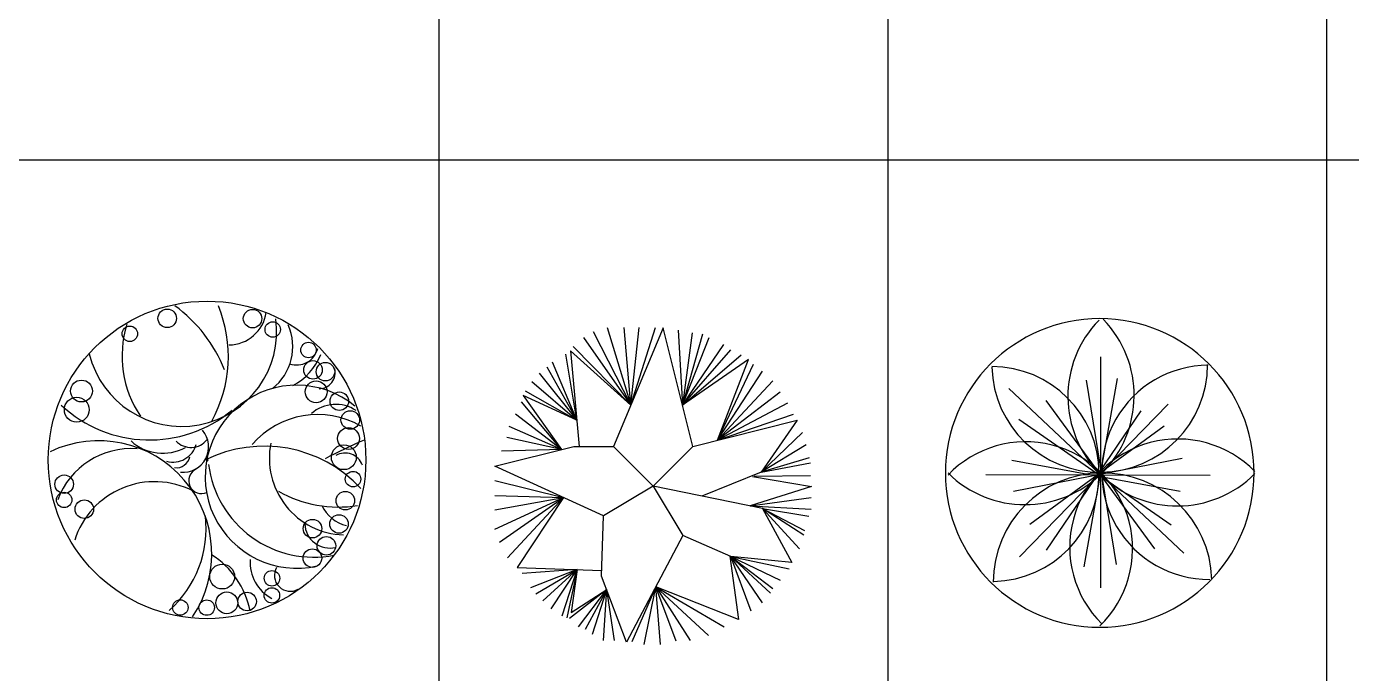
# Model space of a CAD drawing. Header units: millimetres. Extents: x -4017 to 59953, y -688 to 66564.
# Drawn here: x 3943 to 10190, y 40125 to 43177 of the extents above; entities that cross this region are included whole.
import ezdxf

# ---------------------------------------------------------------- set-up
doc = ezdxf.new("R2010")
doc.units = ezdxf.units.MM
doc.layers.add('www.cad-blocks.net', color=7, linetype='Continuous')

# ---------------------------------------------------------------- blocks, each defined once
blk = doc.blocks.new('A$C516926BB')
for p, q in [((8.3458, 38.5194), (8.3458, 0)), ((10.4622, 38.5194), (10.4622, 0)), ((12.5317, 38.5194), (12.5317, 0)), ((0, 33.1729), (62.4121, 33.1729))]:
    blk.add_line(p, q)
blk = doc.blocks.new('A$C2D45178B')
at = {"color": 0}
for centre, major_axis, start_param, end_param in [((0.7488, 0.7488), (-0.7488, 0), 3.141593299171737, 9.424778606351325), ((0.5609, 1.4165), (-0.0309, 0.0309), 3.926991, 10.210176), ((0.1922, 0.9201), (0.486, 0.486), 5.876212, 6.438479), ((0.2147, 1.2361), (-0.4486, 0.4486), 3.426978, 4.312665), ((0.8508, 1.4701), (-0.1264, 0.1264), 2.368136, 3.778347), ((0.9634, 1.4152), (0.0309, 0.0309), 5.497787, 11.780972), ((0.629, 1.3549), (0.4481, 0), 3.379373, 6.417378), ((0.8604, 1.24), (-0.3623, 0.3623), 0.492492, 1.374365), ((0.3847, 1.3438), (0.0258, 0.0258), 5.497787, 11.780972), ((1.0585, 1.364), (-0.0258, 0.0258), 3.926991, 10.210176), ((0.8995, 1.2834), (-0.1793, 0.1793), 3.029296, 4.341321), ((1.1715, 1.2986), (-0.0721, 0.0721), 2.024092, 3.694135), ((1.227, 1.2671), (-0.0258, 0.0258), 3.926991, 10.210176), ((1.0251, 1.3482), (-0.1975, 0.1975), 2.831096, 3.552182), ((1.2483, 1.1734), (0.0309, 0.0309), 5.497787, 11.780972), ((1.307, 1.165), (-0.0309, 0.0309), 3.926991, 10.210176), ((0.1569, 1.0737), (0.0364, 0.0364), 5.497787, 11.780972), ((1.1715, 0.6696), (-0.4315, 0), 4.024705, 8.078255), ((1.2758, 1.1615), (0.0545, 0.0545), 3.946693, 5.737907), ((1.2629, 1.0702), (-0.0364, 0.0364), 3.926991, 10.210176), ((1.3724, 1.0257), (0.0309, 0.0309), 5.497787, 11.780972), ((0.4777, 1.4528), (0.6099, 0), 3.960137, 5.404372), ((0.1345, 0.9855), (-0.0415, 0.0415), 3.926991, 10.210176), ((1.2703, 0.5549), (0.2884, 0.2884), 0.261094, 1.6442), ((1.3557, 0.8371), (0.1228, 0.1228), 0.194109, 1.510879), ((1.424, 0.9373), (0.0309, 0.0309), 5.497787, 11.780972), ((0.2374, 0.3057), (-0.5335, 0), 2.550804, 5.155227), ((0.6361, 0.8103), (0.0849, 0.0849), 3.826238, 6.208867), ((1.4161, 0.8498), (-0.0364, 0.0364), 3.926991, 10.210176), ((0.3916, 0.433), (-0.2612, 0.2612), -0.859718, 0.431716), ((0.5394, 1.0026), (0.157, 0.157), 3.190465, 4.430385), ((0.5883, 0.8517), (0.08, 0.08), 3.658717, 5.234425), ((0.6726, 0.9064), (-0.0696, 0.0696), 1.561481, 3.246232), ((1.018, 0.1925), (-0.6212, 0), 3.889109, 5.173529), ((1.4047, 0.7571), (-0.2561, 0.2561), 0.586851, 2.321309), ((2.4755, -1.459), (-1.7703, 1.7703), -0.380432, -0.299185), ((1.3937, 0.7616), (-0.0415, 0.0415), 3.926991, 10.210176), ((0.6041, 0.7772), (-0.0462, 0.0462), 2.21252, 3.722516), ((0.7488, 0.7488), (0.00331, 0.00331), 0.782204, 3.923796), ((0.7488, 0.7488), (0.00331, 0.00331), 3.923796, 7.065389), ((1.4004, 0.6954), (-0.0607, 0.0607), 4.275245, 6.033127), ((0.723, 0.6505), (-0.0429, 0.0429), -0.346326, 2.786166), ((1.2518, 0.7901), (-0.4999, 0), 0.126548, 1.764433), ((1.4371, 0.6583), (0.0258, 0.0258), 5.497787, 11.780972), ((0.0751, 0.6342), (-0.0309, 0.0309), 3.926991, 10.210176), ((0.5014, 0.2514), (0.2792, 0.2792), 0.309255, 2.051214), ((0.0749, 0.5602), (-0.0258, 0.0258), 3.926991, 10.210176), ((1.3672, 1.0971), (0.4034, 0.4034), 3.410419, 4.088375), ((1.4007, 0.5566), (-0.0309, 0.0309), 3.926991, 10.210176), ((0.17, 0.5165), (-0.0309, 0.0309), 3.926991, 10.210176), ((1.4477, 0.6086), (0.1232, 0.1232), 2.794834, 3.691407), ((0.2263, 0.4257), (-0.3662, 0.3662), 3.083168, 4.042692), ((1.2459, 0.4248), (-0.0309, 0.0309), 3.926991, 10.210176), ((1.3282, 0.4519), (0.084, 0.084), 2.395075, 4.156925), ((1.371, 0.4468), (-0.0309, 0.0309), 3.926991, 10.210176), ((1.3115, 0.3438), (-0.0309, 0.0309), 3.926991, 10.210176), ((1.2455, 0.2857), (-0.0309, 0.0309), 3.926991, 10.210176), ((0.8201, 0.1988), (0.0415, 0.0415), 5.497787, 11.780972), ((0.5561, -0.0403), (0.2849, 0.2849), 5.692118, 6.510365), ((1.1435, 0.2655), (-0.1356, 0.1356), 0.714194, 1.873613), ((1.0547, 0.1906), (0.0258, 0.0258), 5.497787, 11.780972), ((1.1414, 0.2042), (0.0531, 0.0531), 1.827743, 4.453217), ((0.8418, 0.0745), (-0.0364, 0.0364), 3.926991, 10.210176), ((1.0545, 0.1098), (0.0258, 0.0258), 5.497787, 11.780972), ((0.6225, 0.0528), (0.0258, 0.0258), 5.497787, 11.780972), ((0.747, 0.0524), (-0.0258, 0.0258), 3.926991, 10.210176), ((0.9375, 0.081), (-0.0309, 0.0309), 3.926991, 10.210176)]:
    blk.add_ellipse(centre, major_axis=major_axis, ratio=1, start_param=start_param, end_param=end_param, dxfattribs=at)
blk = doc.blocks.new('A$C2DA70ACD')
at = {"color": 0}
for p, q in [((0.4181, 1.4482), (0.6414, 1.128)), ((0.4639, 1.4759), (0.6414, 1.128)), ((0.5298, 1.4943), (0.6414, 1.128)), ((0.7938, 1.4928), (0.5604, 0.9339)), ((0.6414, 1.128), (0.6099, 1.4943)), ((0.6414, 1.128), (0.6816, 1.4943)), ((0.6414, 1.128), (0.7589, 1.4943)), ((0.9339, 0.9339), (0.7938, 1.4928)), ((0.8648, 1.482), (0.8853, 1.128)), ((0.9307, 1.4697), (0.8853, 1.128)), ((0.9794, 1.4636), (0.8853, 1.128)), ((0.8853, 1.128), (1.0109, 1.4482)), ((0.3567, 1.3842), (0.398, 0.9339)), ((0.6414, 1.128), (0.3567, 1.3842)), ((0.3694, 1.4053), (0.6414, 1.128)), ((0.8853, 1.128), (1.0796, 1.4145)), ((0.8853, 1.128), (1.114, 1.3899)), ((0.3867, 1.058), (0.272, 1.3316)), ((0.3867, 1.058), (0.335, 1.3685)), ((0.8853, 1.128), (1.1627, 1.3654)), ((1.1973, 1.3435), (0.8853, 1.128)), ((1.051, 0.9633), (1.1973, 1.3435)), ((1.051, 0.9633), (1.22, 1.3225)), ((0.209, 1.2795), (0.3867, 1.058)), ((0.2463, 1.3101), (0.3867, 1.058)), ((1.051, 0.9633), (1.2629, 1.2887)), ((0.1432, 1.1966), (0.3867, 1.058)), ((0.1746, 1.2396), (0.3867, 1.058)), ((1.3116, 1.2427), (1.051, 0.9633)), ((1.346, 1.1905), (1.051, 0.9633)), ((0.3145, 0.9192), (0.126, 1.1444)), ((0.1337, 1.1736), (0.3145, 0.9192)), ((0.3867, 1.058), (0.1337, 1.1736)), ((1.3803, 1.1383), (1.051, 0.9633)), ((0.3145, 0.9192), (0.0973, 1.0862)), ((1.051, 0.9633), (1.409, 1.0862)), ((0.3145, 0.9192), (0.0687, 1.0279)), ((0.9339, 0.9339), (1.4268, 1.0575)), ((1.4268, 1.0575), (1.2572, 0.8131)), ((1.4519, 1.0003), (1.2572, 0.8131)), ((0.3145, 0.9192), (0.0572, 0.9757)), ((1.4691, 0.942), (1.2572, 0.8131)), ((0, 0.8405), (0.3736, 0.9339)), ((0.3145, 0.9192), (0.0315, 0.9113)), ((0.3736, 0.9339), (0.5604, 0.9339)), ((0.5604, 0.9339), (0.7472, 0.7472)), ((0.7472, 0.7472), (0.9339, 0.9339)), ((1.4835, 0.8806), (1.2572, 0.8131)), ((0.5137, 0.6071), (0, 0.8405)), ((1.2572, 0.8131), (0.9759, 0.6996)), ((1.2572, 0.8131), (1.4892, 0.8561)), ((0, 0.7732), (0.3247, 0.6929)), ((1.2154, 0.7922), (1.4943, 0.7456)), ((1.4892, 0.7947), (1.2228, 0.7916)), ((0, 0.7026), (0.3247, 0.6929)), ((0, 0.5431), (0.3247, 0.6929)), ((0, 0.6351), (0.3247, 0.6929)), ((0.0229, 0.4817), (0.3247, 0.6929)), ((0.0601, 0.408), (0.3247, 0.6929)), ((0.3247, 0.6929), (0.1061, 0.3634)), ((0.7472, 0.7472), (0.5137, 0.6071)), ((0.7472, 0.7472), (0.8872, 0.5137)), ((1.2629, 0.6413), (0.7479, 0.7459)), ((1.4943, 0.7456), (1.2049, 0.6531)), ((1.2049, 0.6531), (1.492, 0.6935)), ((1.2049, 0.6531), (1.492, 0.6382)), ((1.2629, 0.6413), (1.4013, 0.3861)), ((1.4376, 0.451), (1.2629, 0.6413)), ((1.2629, 0.6413), (1.4605, 0.5369)), ((1.4576, 0.5154), (1.2629, 0.6413)), ((1.2629, 0.6413), (1.4806, 0.6044)), ((0.504, 0.3221), (0.5137, 0.6071)), ((0.8872, 0.5137), (0.6222, 0.0105)), ((1.114, 0.4142), (0.8872, 0.5137)), ((1.1091, 0.4164), (1.1502, 0.1181)), ((1.114, 0.4142), (1.3889, 0.3559)), ((1.114, 0.4142), (1.346, 0.3037)), ((1.2629, 0.1963), (1.114, 0.4142)), ((1.114, 0.4142), (1.3116, 0.2639)), ((1.3001, 0.2424), (1.114, 0.4142)), ((1.2085, 0.1565), (1.114, 0.4142)), ((1.4013, 0.3861), (1.114, 0.4142)), ((0.1061, 0.3634), (0.5049, 0.3496)), ((0.3896, 0.3536), (0.1288, 0.3344)), ((0.3896, 0.3536), (0.1689, 0.2669)), ((0.1947, 0.2393), (0.3896, 0.3536)), ((0.2262, 0.2056), (0.3896, 0.3536)), ((0.2663, 0.1687), (0.3896, 0.3536)), ((0.3179, 0.135), (0.3896, 0.3536)), ((0.3896, 0.3536), (0.3408, 0.1258)), ((0.3896, 0.3536), (0.3608, 0.1503)), ((0.6222, 0.0105), (0.504, 0.3221)), ((0.528, 0.2588), (0.3522, 0.1227)), ((0.3608, 0.1503), (0.528, 0.2588)), ((0.3952, 0.0828), (0.528, 0.2588)), ((0.528, 0.2588), (0.4267, 0.0706)), ((0.4611, 0.0491), (0.528, 0.2588)), ((0.5126, 0.0184), (0.528, 0.2588)), ((0.5641, 0.0184), (0.528, 0.2588)), ((0.7601, 0.2724), (0.6472, 0.0123)), ((0.7045, 0), (0.7601, 0.2724)), ((0.8562, 0.0153), (0.7601, 0.2724)), ((0.7601, 0.2724), (0.9221, 0.0184)), ((0.7601, 0.2724), (1.0081, 0.0429)), ((0.7601, 0.2724), (1.0825, 0.0828)), ((1.1502, 0.1181), (0.7601, 0.2724)), ((0.7818, 0), (0.7601, 0.2724))]:
    blk.add_line(p, q, dxfattribs=at)
blk = doc.blocks.new('A$C05E5405C')
at = {"color": 0}
for p, q in [((0.7311, 1.2754), (0.7311, 0.1865)), ((0.2994, 1.1269), (1.1237, 0.3491)), ((0.8089, 1.1729), (0.6532, 0.2855)), ((0.6638, 1.1658), (0.8053, 0.2961)), ((0.4728, 1.0703), (0.9858, 0.3703)), ((0.349, 0.3315), (1.0495, 1.0527)), ((0.4763, 0.3633), (0.9221, 1.0208)), ((0.3454, 0.982), (1.0636, 0.4835)), ((0.3985, 0.487), (1.0318, 0.9501)), ((0.3136, 0.7875), (1.1061, 0.6426)), ((0.3207, 0.6426), (1.1167, 0.7981)), ((0.1898, 0.7203), (1.2476, 0.7168))]:
    blk.add_line(p, q, dxfattribs=at)
for centre, major_axis, start_param, end_param in [((0.7274, 0.7277), (-0.7278, 0), 3.141593, 9.424778), ((0.3748, 1.0933), (0.515, 0), 3.930952, 7.0549), ((1.0934, 1.0885), (-0.5161, 0), -0.773785, 2.35878), ((0.7274, 1.2397), (-0.5088, 0), 0.026617, 3.140816), ((0.2176, 0.7228), (0.5067, 0), -1.549001, 1.568387), ((1.2423, 0.731), (0.505, 0), 1.576497, 4.719641), ((0.3779, 0.3703), (-0.5047, 0), 2.335935, 5.523358), ((1.0949, 0.3787), (0.5092, 0), 0.773242, 3.933879), ((0.7407, 0.2126), (-0.5153, 0), 3.167621, 6.28265)]:
    blk.add_ellipse(centre, major_axis=major_axis, ratio=1, start_param=start_param, end_param=end_param, dxfattribs=at)

msp = doc.modelspace()

# ---------------------------------------------------------------- block references
at = {"xscale": 1000, "yscale": 1000, "zscale": 1000}
for name, p in [('A$C2D45178B', (4045.1, 40383.8)), ('A$C05E5405C', (8275.6, 40343.3)), ('A$C2DA70ACD', (6150.2, 40262.3))]:
    msp.add_blockref(name, p, dxfattribs=at)
at = {"layer": 'www.cad-blocks.net', "color": 155, "true_color": 0x546d8e, "xscale": 1000, "yscale": 1000, "zscale": 1000}
msp.add_blockref('A$C516926BB', (-2458.7, 9375.6), dxfattribs=at)

doc.saveas('drawing.dxf')
